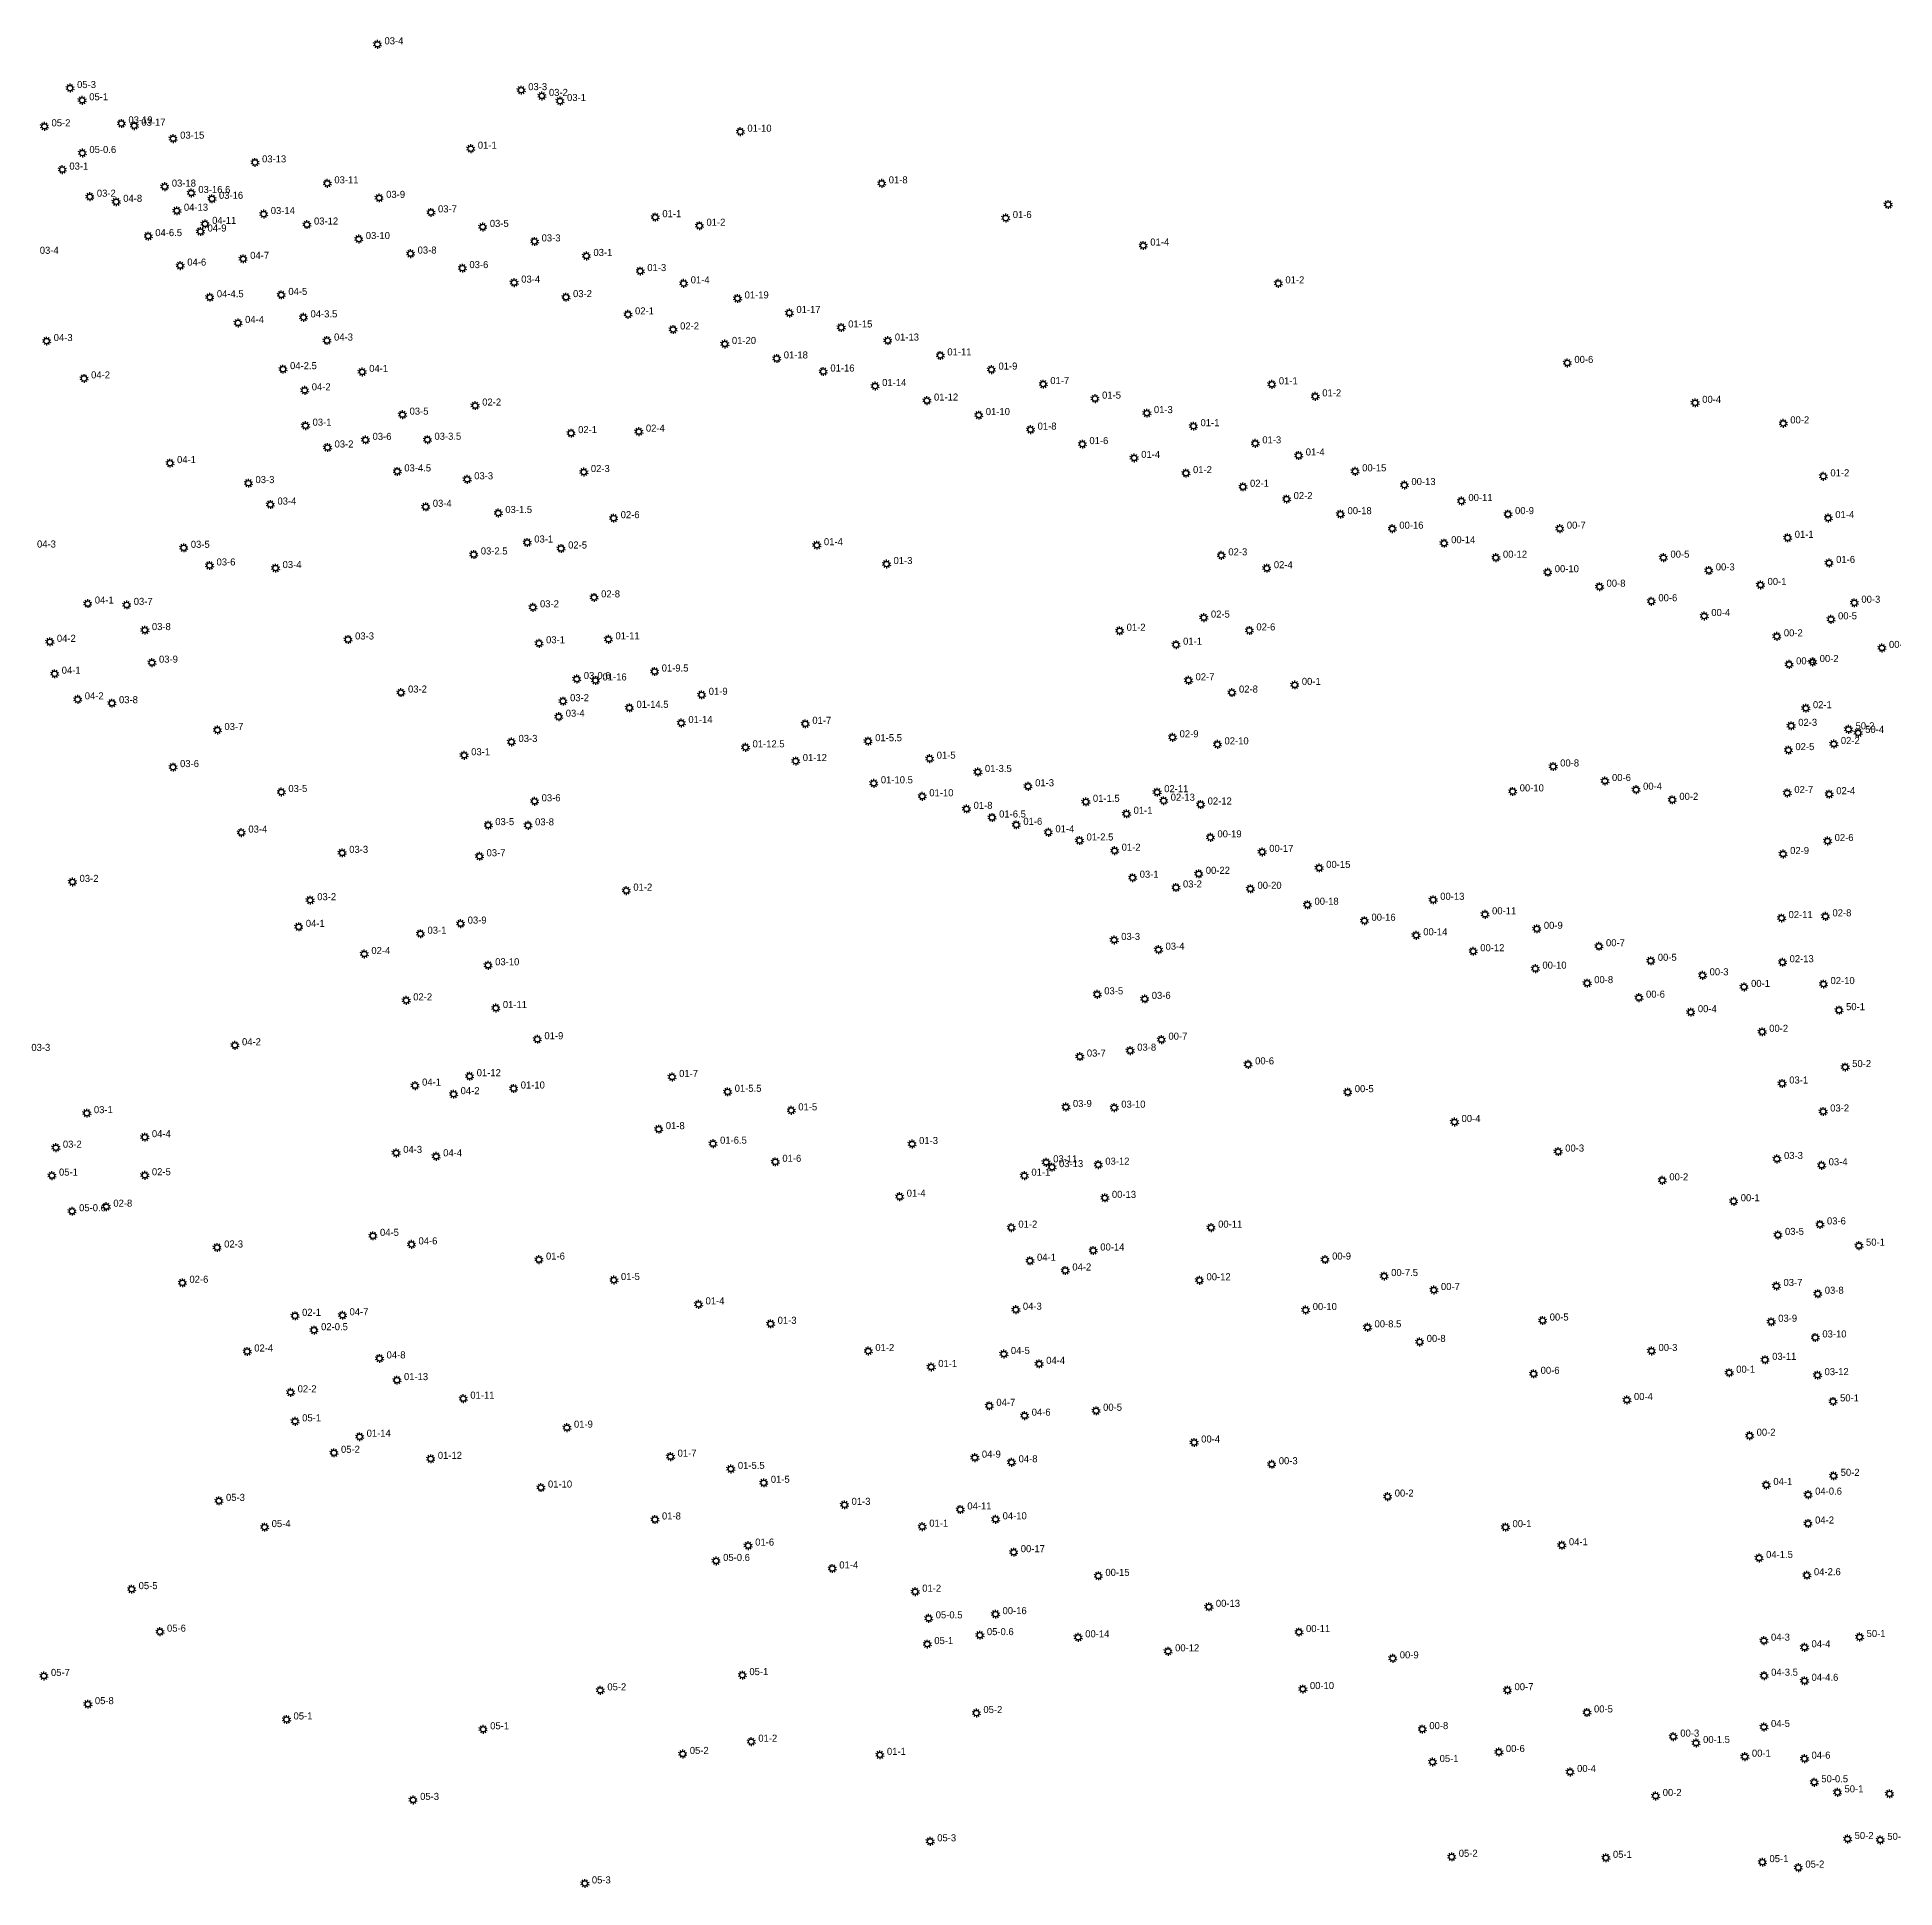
# Model space of a CAD drawing. Extents: x 486468 to 494393, y 5455952 to 5461583.
# Drawn here: x 491914 to 492440, y 5458619 to 5459143 of the extents above; entities that cross this region are included whole.
import ezdxf

# ---------------------------------------------------------------- set-up
doc = ezdxf.new("R2010")
doc.units = 0
doc.layers.add('Level 0', color=7, linetype='Continuous')
doc.layers.add('StreetLightingPoles', color=7, linetype='Continuous')

# ---------------------------------------------------------------- blocks, each defined once
blk = doc.blocks.new('Light')
at = {"layer": 'Level 0'}
for p, q in [((-0.71, 0.23), (-1.19, 0.39)), ((-0.44, 0.61), (-0.73, 1.01)), ((0, 0.75), (0, 1.25)), ((0.44, 0.61), (0.73, 1.01)), ((0.71, 0.23), (1.19, 0.39)), ((-0.71, -0.23), (-1.19, -0.39)), ((-0.44, -0.61), (-0.73, -1.01)), ((0, -0.75), (0, -1.25)), ((0.44, -0.61), (0.73, -1.01)), ((0.71, -0.23), (1.19, -0.39))]:
    blk.add_line(p, q, dxfattribs=at)
blk.add_circle((0, 0), 0.75, dxfattribs=at)

msp = doc.modelspace()

# ---------------------------------------------------------------- block references
at = {"layer": 'StreetLightingPoles'}
for p in [(492010.301, 5459140.817), (491923.23, 5459128.424), (492051.011, 5459127.837), (491926.67, 5459124.974), (492056.881, 5459126.198), (492062.011, 5459124.758), (491915.991, 5459117.592), (491937.77, 5459118.404), (491941.43, 5459117.754), (491952.431, 5459114.094), (492113.087, 5459116.056), (491926.719, 5459110.029), (491975.621, 5459107.365), (492036.732, 5459111.257), (491921.05, 5459105.333), (491996.102, 5459101.426), (492153.119, 5459101.429), (491928.83, 5459097.653), (491936.305, 5459096.201), (491950.061, 5459100.514), (491957.566, 5459098.702), (491963.421, 5459097.064), (492010.782, 5459097.316), (491953.486, 5459093.671), (491978.082, 5459092.745), (492025.452, 5459093.206), (492089.001, 5459091.848), (492188.247, 5459091.619), (492438.201, 5459095.45), (491945.375, 5459086.493), (491960.191, 5459087.794), (491961.481, 5459089.954), (491990.332, 5459089.765), (492005.003, 5459085.656), (492040.132, 5459089.097), (492101.49, 5459089.428), (492019.683, 5459081.546), (492054.802, 5459084.987), (492069.481, 5459080.877), (492227.206, 5459083.82), (491954.445, 5459078.141), (491972.262, 5459080.044), (492034.352, 5459077.426), (492084.731, 5459076.587), (491983.072, 5459069.845), (492049.032, 5459073.317), (492097.031, 5459073.107), (492265.465, 5459073.111), (491962.818, 5459069.179), (492063.702, 5459069.207), (492081.262, 5459064.32), (492112.29, 5459068.838), (492126.97, 5459064.728), (491970.816, 5459061.898), (491989.349, 5459063.469), (492094.031, 5459060.057), (492141.639, 5459060.618), (491916.606, 5459056.765), (491996.013, 5459056.915), (492108.7, 5459055.947), (492154.849, 5459056.908), (491983.551, 5459048.809), (492123.38, 5459051.838), (492169.719, 5459052.698), (492184.198, 5459048.689), (492347.32, 5459050.572), (491927.198, 5459046.19), (492005.975, 5459048.024), (492136.59, 5459048.138), (492151.259, 5459044.028), (492198.877, 5459044.579), (492263.615, 5459044.52), (491989.693, 5459042.813), (492037.982, 5459038.498), (492165.939, 5459039.908), (492213.547, 5459040.469), (492275.915, 5459041.1), (492383.529, 5459039.265), (491989.933, 5459032.802), (492017.404, 5459035.925), (492180.609, 5459035.798), (492228.226, 5459036.359), (492408.474, 5459033.451), (492006.924, 5459028.774), (492024.45, 5459028.814), (492065.144, 5459030.687), (492084.342, 5459031.117), (492195.288, 5459031.689), (492209.957, 5459027.579), (492241.426, 5459032.659), (492258.925, 5459027.79), (491951.544, 5459022.201), (491996.153, 5459026.623), (492224.636, 5459023.671), (492271.225, 5459024.36), (492015.91, 5459019.843), (492035.714, 5459017.614), (492068.753, 5459019.666), (492239.306, 5459019.359), (492287.215, 5459019.88), (492419.829, 5459018.464), (491973.763, 5459016.532), (492255.446, 5459015.489), (492267.795, 5459012.01), (492301.163, 5459015.98), (491979.983, 5459010.463), (492023.976, 5459009.822), (492044.522, 5459008.056), (492077.195, 5459006.598), (492283.065, 5459007.74), (492317.303, 5459011.45), (492330.512, 5459007.751), (492421.216, 5459006.634), (492297.734, 5459003.62), (492345.182, 5459003.641), (491955.442, 5458998.201), (492037.577, 5458996.321), (492052.724, 5458999.707), (492062.313, 5458998.012), (492134.76, 5458998.948), (492249.306, 5458996.069), (492312.413, 5458999.51), (492409.729, 5459001.033), (491962.732, 5458993.212), (491981.436, 5458992.465), (492154.478, 5458993.61), (492262.196, 5458992.429), (492327.083, 5458995.4), (492341.762, 5458991.291), (492374.531, 5458995.421), (492387.37, 5458991.802), (492421.458, 5458993.925), (492356.432, 5458987.181), (492402.039, 5458987.693), (491928.251, 5458982.42), (491939.282, 5458982.041), (492054.344, 5458981.354), (492071.655, 5458984.162), (492371.111, 5458983.071), (492428.61, 5458982.64), (491944.422, 5458974.901), (492244.376, 5458978.449), (492386.1, 5458978.891), (492421.999, 5458977.953), (491917.512, 5458971.58), (492001.97, 5458972.244), (492056.064, 5458971.164), (492075.725, 5458972.294), (492220.501, 5458974.711), (492236.486, 5458970.768), (492257.256, 5458974.809), (492406.649, 5458973.131), (492436.428, 5458969.853), (491946.432, 5458965.681), (492410.119, 5458965.191), (492416.799, 5458965.861), (491918.874, 5458962.536), (492066.749, 5458961.044), (492072.054, 5458960.638), (492088.814, 5458963.173), (492240.027, 5458960.688), (492270.123, 5458959.381), (491925.402, 5458955.28), (491935.103, 5458954.2), (492016.962, 5458957.207), (492062.864, 5458954.764), (492102.133, 5458956.575), (492252.326, 5458957.208), (492061.634, 5458950.364), (492081.673, 5458952.885), (492096.365, 5458948.584), (492414.879, 5458952.781), (491964.968, 5458946.59), (492131.482, 5458948.355), (492149.283, 5458943.436), (492235.507, 5458944.538), (492410.721, 5458947.783), (492426.957, 5458946.802), (492429.689, 5458945.791), (492034.861, 5458939.449), (492048.255, 5458943.223), (492114.549, 5458941.687), (492166.71, 5458938.486), (492248.217, 5458942.538), (492409.929, 5458940.911), (492422.799, 5458942.651), (491952.399, 5458936.097), (492128.762, 5458937.805), (492180.365, 5458934.725), (492343.303, 5458936.28), (491983.075, 5458929.031), (492150.881, 5458931.514), (492164.612, 5458927.838), (492194.589, 5458930.676), (492231.148, 5458928.988), (492331.833, 5458929.209), (492357.972, 5458932.16), (492366.782, 5458929.7), (492409.62, 5458928.761), (492421.499, 5458928.421), (492054.81, 5458926.419), (492177.154, 5458924.26), (492210.943, 5458926.264), (492222.468, 5458922.867), (492232.984, 5458926.571), (492243.447, 5458925.508), (492377.052, 5458926.82), (491971.744, 5458917.551), (492041.675, 5458919.663), (492052.949, 5458919.597), (492184.383, 5458921.823), (492191.248, 5458919.74), (492200.325, 5458917.643), (492000.315, 5458911.802), (492209.151, 5458915.315), (492219.088, 5458912.417), (492246.217, 5458916.188), (492260.896, 5458912.078), (492421.029, 5458915.161), (492039.215, 5458910.853), (492277.036, 5458907.548), (492408.43, 5458911.487), (491923.936, 5458903.578), (492224.201, 5458904.76), (492236.458, 5458902.008), (492242.923, 5458905.87), (492257.556, 5458901.628), (491991.255, 5458898.401), (492080.789, 5458901.117), (492273.706, 5458897.108), (492309.325, 5458898.509), (491988.015, 5458890.851), (492033.866, 5458891.773), (492289.845, 5458892.579), (492324.004, 5458894.399), (492407.98, 5458893.334), (492420.419, 5458893.831), (492022.476, 5458888.902), (492218.968, 5458887.137), (492304.515, 5458888.469), (492338.673, 5458890.289), (492006.585, 5458883.162), (492231.528, 5458884.387), (492320.664, 5458883.949), (492356.272, 5458885.36), (492370.952, 5458881.24), (492408.279, 5458880.834), (492041.647, 5458879.967), (492338.263, 5458879.019), (492352.942, 5458874.91), (492385.621, 5458877.13), (492018.441, 5458870.024), (492214.168, 5458871.74), (492227.618, 5458870.447), (492367.612, 5458870.8), (492397.37, 5458873.84), (492419.869, 5458874.641), (492043.825, 5458867.853), (492382.292, 5458866.68), (492424.27, 5458867.256), (492402.51, 5458861.121), (491969.944, 5458857.31), (492055.595, 5458859.023), (492209.239, 5458854.112), (492223.508, 5458855.777), (492232.34, 5458858.904), (492036.415, 5458848.552), (492256.896, 5458851.907), (492426.011, 5458851.134), (492020.945, 5458845.892), (492031.865, 5458843.462), (492048.885, 5458845.063), (492093.753, 5458848.334), (492109.488, 5458844.132), (492285.115, 5458844.026), (492408.18, 5458846.481), (491927.993, 5458838.085), (492127.502, 5458838.874), (492205.292, 5458839.824), (492218.988, 5458839.636), (492419.78, 5458838.561), (492089.974, 5458833.553), (492315.364, 5458835.577), (491919.209, 5458828.306), (491944.422, 5458831.279), (492105.347, 5458829.446), (492161.721, 5458829.355), (492015.605, 5458826.822), (492026.925, 5458825.862), (492122.992, 5458824.304), (492199.703, 5458824.157), (492201.356, 5458822.806), (492214.458, 5458823.486), (492344.727, 5458827.205), (492406.7, 5458825.111), (492419.34, 5458823.321), (491918.112, 5458820.398), (491944.422, 5458820.499), (492193.529, 5458820.375), (492374.217, 5458819.051), (492158.211, 5458814.435), (492216.338, 5458814.086), (492394.438, 5458813.133), (491923.801, 5458810.306), (491933.503, 5458811.599), (492418.86, 5458806.571), (492009.025, 5458803.331), (492189.84, 5458805.665), (492246.417, 5458805.667), (492406.97, 5458803.6), (491964.893, 5458800.03), (492019.935, 5458800.912), (492056.047, 5458796.613), (492195.12, 5458796.275), (492213.038, 5458799.186), (492278.705, 5458796.618), (492429.916, 5458800.559), (492077.272, 5458790.813), (492205.124, 5458793.521), (492243.127, 5458790.756), (492295.431, 5458791.939), (491955.054, 5458790.039), (492309.525, 5458787.988), (492406.55, 5458789.13), (492418.24, 5458786.931), (491986.957, 5458780.678), (492000.401, 5458780.852), (492101.239, 5458783.932), (492191.118, 5458782.409), (492273.207, 5458782.328), (491992.342, 5458776.613), (492121.658, 5458778.42), (492290.718, 5458777.426), (492340.334, 5458779.349), (492405.05, 5458779), (491973.415, 5458770.579), (492149.323, 5458770.707), (492187.72, 5458769.865), (492305.495, 5458773.288), (492371.152, 5458770.72), (492417.558, 5458774.557), (492010.894, 5458768.621), (492167.146, 5458766.197), (492197.719, 5458767.075), (492393.162, 5458764.56), (492403.34, 5458768.21), (492015.818, 5458762.466), (492337.764, 5458764.249), (492418.181, 5458763.878), (491985.698, 5458759.015), (492034.614, 5458757.232), (492183.61, 5458755.185), (492364.192, 5458756.84), (492422.57, 5458756.441), (491986.983, 5458750.806), (492063.964, 5458749.012), (492193.61, 5458752.405), (492213.836, 5458753.789), (492005.245, 5458746.431), (492241.622, 5458744.798), (492398.938, 5458746.726), (491997.981, 5458741.883), (492025.404, 5458740.17), (492093.313, 5458740.793), (492179.5, 5458740.515), (492189.9, 5458739.195), (492263.592, 5458738.647), (492110.39, 5458737.319), (492119.722, 5458733.393), (492422.75, 5458735.35), (491965.413, 5458728.269), (492056.604, 5458732.042), (492296.434, 5458729.485), (492403.674, 5458732.779), (492415.522, 5458730.034), (492088.893, 5458723.003), (492142.592, 5458727.144), (492175.38, 5458725.834), (492185.38, 5458723.055), (491978.339, 5458720.838), (492164.61, 5458720.974), (492329.805, 5458720.828), (492415.5, 5458721.85), (492115.302, 5458715.603), (492190.518, 5458713.732), (492345.775, 5458715.71), (492401.624, 5458712.101), (492106.221, 5458711.258), (492139.122, 5458709.123), (492214.486, 5458707.024), (492415.171, 5458707.21), (491940.665, 5458703.274), (492162.61, 5458702.544), (492185.354, 5458696.185), (492245.777, 5458698.256), (491948.701, 5458691.212), (492166.426, 5458695.001), (492271.312, 5458691.107), (492166.027, 5458687.709), (492180.925, 5458690.244), (492208.776, 5458689.629), (492234.229, 5458685.662), (492403.007, 5458688.678), (492414.49, 5458686.799), (492430.096, 5458689.707), (492297.866, 5458683.667), (491915.833, 5458678.687), (492113.656, 5458678.919), (492272.417, 5458674.967), (492403.046, 5458678.746), (492414.49, 5458677.306), (491928.273, 5458670.7), (492073.421, 5458674.614), (492330.364, 5458674.648), (491984.536, 5458666.36), (492179.932, 5458668.171), (492352.877, 5458668.348), (492040.238, 5458663.582), (492116.179, 5458660.066), (492306.242, 5458663.622), (492377.322, 5458661.499), (492383.771, 5458659.692), (492403.011, 5458664.229), (492096.774, 5458656.595), (492152.614, 5458656.328), (492309.155, 5458654.306), (492327.918, 5458657.133), (492397.601, 5458655.822), (492414.49, 5458655.243), (492348.088, 5458651.485), (492020.398, 5458643.571), (492372.336, 5458644.69), (492417.26, 5458648.566), (492423.831, 5458645.713), (492438.572, 5458645.287), (492166.857, 5458631.847), (492426.7, 5458632.5), (492435.947, 5458632.237), (492314.567, 5458627.461), (492358.24, 5458627.166), (492402.581, 5458625.949), (492412.754, 5458624.399), (492069.04, 5458619.92)]:
    msp.add_blockref('Light', p, dxfattribs=at)

# ---------------------------------------------------------------- texts
for s, p in [('03-4', (492012.301, 5459140.817)), ('05-3', (491925.23, 5459128.424)), ('03-3', (492053.011, 5459127.837)), ('05-1', (491928.67, 5459124.974)), ('03-2', (492058.881, 5459126.198)), ('03-1', (492064.011, 5459124.758)), ('05-2', (491917.991, 5459117.592)), ('03-19', (491939.77, 5459118.404)), ('03-17', (491943.43, 5459117.754)), ('03-15', (491954.431, 5459114.094)), ('01-1', (492038.732, 5459111.257)), ('01-10', (492115.087, 5459116.056)), ('05-0.6', (491928.719, 5459110.029)), ('03-13', (491977.621, 5459107.365)), ('03-1', (491923.05, 5459105.333)), ('03-18', (491952.061, 5459100.514)), ('03-11', (491998.102, 5459101.426)), ('01-8', (492155.119, 5459101.429)), ('03-2', (491930.83, 5459097.653)), ('04-8', (491938.305, 5459096.201)), ('03-16.6', (491959.566, 5459098.702)), ('03-16', (491965.421, 5459097.064)), ('03-9', (492012.782, 5459097.316)), ('04-13', (491955.486, 5459093.671)), ('04-11', (491963.481, 5459089.954)), ('03-14', (491980.082, 5459092.745)), ('03-7', (492027.452, 5459093.206)), ('01-1', (492091.001, 5459091.848)), ('01-6', (492190.247, 5459091.619)), ('04-6.5', (491947.375, 5459086.493)), ('04-9', (491962.191, 5459087.794)), ('03-12', (491992.332, 5459089.765)), ('03-10', (492007.003, 5459085.656)), ('03-5', (492042.132, 5459089.097)), ('03-3', (492056.802, 5459084.987)), ('01-2', (492103.49, 5459089.428)), ('03-4', (491914.67, 5459081.481)), ('04-7', (491974.262, 5459080.044)), ('03-8', (492021.683, 5459081.546)), ('03-1', (492071.481, 5459080.877)), ('01-4', (492229.206, 5459083.82)), ('04-6', (491956.445, 5459078.141)), ('03-6', (492036.352, 5459077.426)), ('01-3', (492086.731, 5459076.587)), ('04-4.5', (491964.818, 5459069.179)), ('04-5', (491985.072, 5459069.845)), ('03-4', (492051.032, 5459073.317)), ('03-2', (492065.702, 5459069.207)), ('01-4', (492099.031, 5459073.107)), ('01-19', (492114.29, 5459068.838)), ('01-2', (492267.465, 5459073.111)), ('02-1', (492083.262, 5459064.32)), ('01-17', (492128.97, 5459064.728)), ('04-4', (491972.816, 5459061.898)), ('04-3.5', (491991.349, 5459063.469)), ('02-2', (492096.031, 5459060.057)), ('01-15', (492143.639, 5459060.618)), ('04-3', (491918.606, 5459056.765)), ('04-3', (491998.013, 5459056.915)), ('01-20', (492110.7, 5459055.947)), ('01-13', (492156.849, 5459056.908)), ('04-2.5', (491985.551, 5459048.809)), ('04-1', (492007.975, 5459048.024)), ('01-18', (492125.38, 5459051.838)), ('01-16', (492138.59, 5459048.138)), ('01-11', (492171.719, 5459052.698)), ('01-9', (492186.198, 5459048.689)), ('00-6', (492349.32, 5459050.572)), ('04-2', (491929.198, 5459046.19)), ('04-2', (491991.693, 5459042.813)), ('01-14', (492153.259, 5459044.028)), ('01-7', (492200.877, 5459044.579)), ('01-1', (492265.615, 5459044.52)), ('02-2', (492039.982, 5459038.498)), ('01-12', (492167.939, 5459039.908)), ('01-5', (492215.547, 5459040.469)), ('01-2', (492277.915, 5459041.1)), ('00-4', (492385.529, 5459039.265)), ('03-1', (491991.933, 5459032.802)), ('03-5', (492019.404, 5459035.925)), ('01-10', (492182.609, 5459035.798)), ('01-3', (492230.226, 5459036.359)), ('01-1', (492243.426, 5459032.659)), ('00-2', (492410.474, 5459033.451)), ('03-6', (492008.924, 5459028.774)), ('03-3.5', (492026.45, 5459028.814)), ('02-1', (492067.144, 5459030.687)), ('02-4', (492086.342, 5459031.117)), ('01-8', (492197.288, 5459031.689)), ('01-6', (492211.957, 5459027.579)), ('01-3', (492260.925, 5459027.79)), ('04-1', (491953.544, 5459022.201)), ('03-2', (491998.153, 5459026.623)), ('01-4', (492226.636, 5459023.671)), ('01-4', (492273.225, 5459024.36)), ('03-3', (491975.763, 5459016.532)), ('03-4.5', (492017.91, 5459019.843)), ('03-3', (492037.714, 5459017.614)), ('02-3', (492070.753, 5459019.666)), ('01-2', (492241.306, 5459019.359)), ('00-15', (492289.215, 5459019.88)), ('01-2', (492421.829, 5459018.464)), ('02-1', (492257.446, 5459015.489)), ('02-2', (492269.795, 5459012.01)), ('00-13', (492303.163, 5459015.98)), ('00-11', (492319.303, 5459011.45)), ('03-4', (491981.983, 5459010.463)), ('03-4', (492025.976, 5459009.822)), ('03-1.5', (492046.522, 5459008.056)), ('02-6', (492079.195, 5459006.598)), ('00-18', (492285.065, 5459007.74)), ('00-9', (492332.512, 5459007.751)), ('01-4', (492423.216, 5459006.634)), ('00-16', (492299.734, 5459003.62)), ('00-7', (492347.182, 5459003.641)), ('01-1', (492411.729, 5459001.033)), ('04-3', (491913.88, 5458998.29)), ('03-5', (491957.442, 5458998.201)), ('03-2.5', (492039.577, 5458996.321)), ('03-1', (492054.724, 5458999.707)), ('02-5', (492064.313, 5458998.012)), ('01-4', (492136.76, 5458998.948)), ('02-3', (492251.306, 5458996.069)), ('00-14', (492314.413, 5458999.51)), ('00-12', (492329.083, 5458995.4)), ('00-5', (492376.531, 5458995.421)), ('03-6', (491964.732, 5458993.212)), ('03-4', (491983.436, 5458992.465)), ('01-3', (492156.478, 5458993.61)), ('02-4', (492264.196, 5458992.429)), ('00-10', (492343.762, 5458991.291)), ('00-3', (492389.37, 5458991.802)), ('01-6', (492423.458, 5458993.925)), ('00-8', (492358.432, 5458987.181)), ('00-1', (492404.039, 5458987.693)), ('04-1', (491930.251, 5458982.42)), ('03-7', (491941.282, 5458982.041)), ('03-2', (492056.344, 5458981.354)), ('02-8', (492073.655, 5458984.162)), ('00-6', (492373.111, 5458983.071)), ('00-3', (492430.61, 5458982.64)), ('03-8', (491946.422, 5458974.901)), ('01-2', (492222.501, 5458974.711)), ('02-5', (492246.376, 5458978.449)), ('02-6', (492259.256, 5458974.809)), ('00-4', (492388.1, 5458978.891)), ('00-5', (492423.999, 5458977.953)), ('04-2', (491919.512, 5458971.58)), ('03-3', (492003.97, 5458972.244)), ('03-1', (492058.064, 5458971.164)), ('01-11', (492077.725, 5458972.294)), ('01-1', (492238.486, 5458970.768)), ('00-2', (492408.649, 5458973.131)), ('00-1', (492438.428, 5458969.853)), ('03-9', (491948.432, 5458965.681)), ('00-4', (492412.119, 5458965.191)), ('00-2', (492418.799, 5458965.861)), ('04-1', (491920.874, 5458962.536)), ('03-0.6', (492068.749, 5458961.044)), ('01-16', (492074.054, 5458960.638)), ('01-9.5', (492090.814, 5458963.173)), ('02-7', (492242.027, 5458960.688)), ('00-1', (492272.123, 5458959.381)), ('04-2', (491927.402, 5458955.28)), ('03-8', (491937.103, 5458954.2)), ('03-2', (492018.962, 5458957.207)), ('03-2', (492064.864, 5458954.764)), ('01-9', (492104.133, 5458956.575)), ('02-8', (492254.326, 5458957.208)), ('03-4', (492063.634, 5458950.364)), ('01-14.5', (492083.673, 5458952.885)), ('01-14', (492098.365, 5458948.584)), ('01-7', (492133.482, 5458948.355)), ('02-3', (492412.721, 5458947.783)), ('02-1', (492416.879, 5458952.781)), ('03-7', (491966.968, 5458946.59)), ('03-3', (492050.255, 5458943.223)), ('01-5.5', (492151.283, 5458943.436)), ('02-9', (492237.507, 5458944.538)), ('02-10', (492250.217, 5458942.538)), ('02-2', (492424.799, 5458942.651)), ('50-2', (492428.957, 5458946.802)), ('50-4', (492431.689, 5458945.791)), ('03-1', (492036.861, 5458939.449)), ('01-12.5', (492116.549, 5458941.687)), ('01-12', (492130.762, 5458937.805)), ('01-5', (492168.71, 5458938.486)), ('02-5', (492411.929, 5458940.911)), ('03-6', (491954.399, 5458936.097)), ('01-3.5', (492182.365, 5458934.725)), ('00-8', (492345.303, 5458936.28)), ('00-6', (492359.972, 5458932.16)), ('03-5', (491985.075, 5458929.031)), ('01-10.5', (492152.881, 5458931.514)), ('01-10', (492166.612, 5458927.838)), ('01-3', (492196.589, 5458930.676)), ('02-11', (492233.148, 5458928.988)), ('00-10', (492333.833, 5458929.209)), ('00-4', (492368.782, 5458929.7)), ('00-2', (492379.052, 5458926.82)), ('02-7', (492411.62, 5458928.761)), ('02-4', (492423.499, 5458928.421)), ('03-6', (492056.81, 5458926.419)), ('01-8', (492179.154, 5458924.26)), ('01-6.5', (492186.383, 5458921.823)), ('01-1.5', (492212.943, 5458926.264)), ('01-1', (492224.468, 5458922.867)), ('02-13', (492234.984, 5458926.571)), ('02-12', (492245.447, 5458925.508)), ('03-4', (491973.744, 5458917.551)), ('03-5', (492043.675, 5458919.663)), ('03-8', (492054.949, 5458919.597)), ('01-6', (492193.248, 5458919.74)), ('01-4', (492202.325, 5458917.643)), ('00-19', (492248.217, 5458916.188)), ('03-3', (492002.315, 5458911.802)), ('01-2.5', (492211.151, 5458915.315)), ('01-2', (492221.088, 5458912.417)), ('00-17', (492262.896, 5458912.078)), ('02-9', (492410.43, 5458911.487)), ('02-6', (492423.029, 5458915.161)), ('03-7', (492041.215, 5458910.853)), ('00-22', (492244.923, 5458905.87)), ('00-15', (492279.036, 5458907.548)), ('03-2', (491925.936, 5458903.578)), ('01-2', (492082.789, 5458901.117)), ('03-1', (492226.201, 5458904.76)), ('03-2', (492238.458, 5458902.008)), ('00-20', (492259.556, 5458901.628)), ('03-2', (491993.255, 5458898.401)), ('00-18', (492275.706, 5458897.108)), ('00-13', (492311.325, 5458898.509)), ('04-1', (491990.015, 5458890.851)), ('03-9', (492035.866, 5458891.773)), ('00-16', (492291.845, 5458892.579)), ('00-11', (492326.004, 5458894.399)), ('00-9', (492340.673, 5458890.289)), ('02-11', (492409.98, 5458893.334)), ('02-8', (492422.419, 5458893.831)), ('03-1', (492024.476, 5458888.902)), ('03-3', (492220.968, 5458887.137)), ('00-14', (492306.515, 5458888.469)), ('00-7', (492358.272, 5458885.36)), ('02-4', (492008.585, 5458883.162)), ('03-10', (492043.647, 5458879.967)), ('03-4', (492233.528, 5458884.387)), ('00-12', (492322.664, 5458883.949)), ('00-5', (492372.952, 5458881.24)), ('02-13', (492410.279, 5458880.834)), ('00-10', (492340.263, 5458879.019)), ('00-8', (492354.942, 5458874.91)), ('00-3', (492387.621, 5458877.13)), ('02-10', (492421.869, 5458874.641)), ('02-2', (492020.441, 5458870.024)), ('03-5', (492216.168, 5458871.74)), ('03-6', (492229.618, 5458870.447)), ('00-6', (492369.612, 5458870.8)), ('00-1', (492399.37, 5458873.84)), ('01-11', (492045.825, 5458867.853)), ('00-4', (492384.292, 5458866.68)), ('50-1', (492426.27, 5458867.256)), ('01-9', (492057.595, 5458859.023)), ('00-7', (492234.34, 5458858.904)), ('00-2', (492404.51, 5458861.121)), ('03-3', (491912.283, 5458855.717)), ('04-2', (491971.944, 5458857.31)), ('03-7', (492211.239, 5458854.112)), ('03-8', (492225.508, 5458855.777)), ('01-12', (492038.415, 5458848.552)), ('01-7', (492095.753, 5458848.334)), ('00-6', (492258.896, 5458851.907)), ('50-2', (492428.011, 5458851.134)), ('04-1', (492022.945, 5458845.892)), ('04-2', (492033.865, 5458843.462)), ('01-10', (492050.885, 5458845.063)), ('01-5.5', (492111.488, 5458844.132)), ('00-5', (492287.115, 5458844.026)), ('03-1', (492410.18, 5458846.481)), ('03-1', (491929.993, 5458838.085)), ('01-5', (492129.502, 5458838.874)), ('03-9', (492207.292, 5458839.824)), ('03-10', (492220.988, 5458839.636)), ('03-2', (492421.78, 5458838.561)), ('01-8', (492091.974, 5458833.553)), ('00-4', (492317.364, 5458835.577)), ('03-2', (491921.209, 5458828.306)), ('04-4', (491946.422, 5458831.279)), ('04-3', (492017.605, 5458826.822)), ('01-6.5', (492107.347, 5458829.446)), ('01-3', (492163.721, 5458829.355)), ('00-3', (492346.727, 5458827.205)), ('04-4', (492028.925, 5458825.862)), ('01-6', (492124.992, 5458824.304)), ('03-11', (492201.703, 5458824.157)), ('03-13', (492203.356, 5458822.806)), ('03-12', (492216.458, 5458823.486)), ('03-3', (492408.7, 5458825.111)), ('03-4', (492421.34, 5458823.321)), ('05-1', (491920.112, 5458820.398)), ('02-5', (491946.422, 5458820.499)), ('01-1', (492195.529, 5458820.375)), ('00-2', (492376.217, 5458819.051)), ('02-8', (491935.503, 5458811.599)), ('01-4', (492160.211, 5458814.435)), ('00-13', (492218.338, 5458814.086)), ('00-1', (492396.438, 5458813.133)), ('05-0.6', (491925.801, 5458810.306)), ('03-6', (492420.86, 5458806.571)), ('04-5', (492011.025, 5458803.331)), ('04-6', (492021.935, 5458800.912)), ('01-2', (492191.84, 5458805.665)), ('00-11', (492248.417, 5458805.667)), ('03-5', (492408.97, 5458803.6)), ('50-1', (492431.916, 5458800.559)), ('02-3', (491966.893, 5458800.03)), ('01-6', (492058.047, 5458796.613)), ('04-1', (492197.12, 5458796.275)), ('00-14', (492215.038, 5458799.186)), ('00-9', (492280.705, 5458796.618)), ('02-6', (491957.054, 5458790.039)), ('01-5', (492079.272, 5458790.813)), ('04-2', (492207.124, 5458793.521)), ('00-12', (492245.127, 5458790.756)), ('00-7.5', (492297.431, 5458791.939)), ('00-7', (492311.525, 5458787.988)), ('03-7', (492408.55, 5458789.13)), ('03-8', (492420.24, 5458786.931)), ('02-1', (491988.957, 5458780.678)), ('04-7', (492002.401, 5458780.852)), ('01-4', (492103.239, 5458783.932)), ('04-3', (492193.118, 5458782.409)), ('00-10', (492275.207, 5458782.328)), ('02-0.5', (491994.342, 5458776.613)), ('01-3', (492123.658, 5458778.42)), ('00-8.5', (492292.718, 5458777.426)), ('00-5', (492342.334, 5458779.349)), ('03-9', (492407.05, 5458779)), ('03-10', (492419.558, 5458774.557)), ('02-4', (491975.415, 5458770.579)), ('01-2', (492151.323, 5458770.707)), ('04-5', (492189.72, 5458769.865)), ('00-8', (492307.495, 5458773.288)), ('00-3', (492373.152, 5458770.72)), ('04-8', (492012.894, 5458768.621)), ('01-1', (492169.146, 5458766.197)), ('04-4', (492199.719, 5458767.075)), ('00-6', (492339.764, 5458764.249)), ('00-1', (492395.162, 5458764.56)), ('03-11', (492405.34, 5458768.21)), ('03-12', (492420.181, 5458763.878)), ('02-2', (491987.698, 5458759.015)), ('01-13', (492017.818, 5458762.466)), ('01-11', (492036.614, 5458757.232)), ('04-7', (492185.61, 5458755.185)), ('00-5', (492215.836, 5458753.789)), ('00-4', (492366.192, 5458756.84)), ('50-1', (492424.57, 5458756.441)), ('05-1', (491988.983, 5458750.806)), ('01-9', (492065.964, 5458749.012)), ('04-6', (492195.61, 5458752.405)), ('01-14', (492007.245, 5458746.431)), ('00-4', (492243.622, 5458744.798)), ('00-2', (492400.938, 5458746.726)), ('05-2', (491999.981, 5458741.883)), ('01-12', (492027.404, 5458740.17)), ('01-7', (492095.313, 5458740.793)), ('01-5.5', (492112.39, 5458737.319)), ('04-9', (492181.5, 5458740.515)), ('04-8', (492191.9, 5458739.195)), ('00-3', (492265.592, 5458738.647)), ('01-10', (492058.604, 5458732.042)), ('01-5', (492121.722, 5458733.393)), ('04-1', (492405.674, 5458732.779)), ('50-2', (492424.75, 5458735.35)), ('05-3', (491967.413, 5458728.269)), ('01-3', (492144.592, 5458727.144)), ('00-2', (492298.434, 5458729.485)), ('04-0.6', (492417.522, 5458730.034)), ('01-8', (492090.893, 5458723.003)), ('04-11', (492177.38, 5458725.834)), ('04-10', (492187.38, 5458723.055)), ('04-2', (492417.5, 5458721.85)), ('05-4', (491980.339, 5458720.838)), ('01-1', (492166.61, 5458720.974)), ('00-1', (492331.805, 5458720.828)), ('05-0.6', (492108.221, 5458711.258)), ('01-6', (492117.302, 5458715.603)), ('00-17', (492192.518, 5458713.732)), ('04-1', (492347.775, 5458715.71)), ('04-1.5', (492403.624, 5458712.101)), ('01-4', (492141.122, 5458709.123)), ('00-15', (492216.486, 5458707.024)), ('04-2.6', (492417.171, 5458707.21)), ('05-5', (491942.665, 5458703.274)), ('01-2', (492164.61, 5458702.544)), ('00-16', (492187.354, 5458696.185)), ('00-13', (492247.777, 5458698.256)), ('05-6', (491950.701, 5458691.212)), ('05-0.5', (492168.426, 5458695.001)), ('05-0.6', (492182.925, 5458690.244)), ('00-11', (492273.312, 5458691.107)), ('05-1', (492168.027, 5458687.709)), ('00-14', (492210.776, 5458689.629)), ('00-12', (492236.229, 5458685.662)), ('04-3', (492405.007, 5458688.678)), ('04-4', (492416.49, 5458686.799)), ('50-1', (492432.096, 5458689.707)), ('00-9', (492299.866, 5458683.667)), ('05-7', (491917.833, 5458678.687)), ('05-2', (492075.421, 5458674.614)), ('05-1', (492115.656, 5458678.919)), ('00-10', (492274.417, 5458674.967)), ('00-7', (492332.364, 5458674.648)), ('04-3.5', (492405.046, 5458678.746)), ('04-4.6', (492416.49, 5458677.306)), ('05-8', (491930.273, 5458670.7)), ('05-1', (491986.536, 5458666.36)), ('05-2', (492181.932, 5458668.171)), ('00-8', (492308.242, 5458663.622)), ('00-5', (492354.877, 5458668.348)), ('04-5', (492405.011, 5458664.229)), ('05-1', (492042.238, 5458663.582)), ('01-2', (492118.179, 5458660.066)), ('00-3', (492379.322, 5458661.499)), ('00-1.5', (492385.771, 5458659.692)), ('05-2', (492098.774, 5458656.595)), ('01-1', (492154.614, 5458656.328)), ('05-1', (492311.155, 5458654.306)), ('00-6', (492329.918, 5458657.133)), ('00-1', (492399.601, 5458655.822)), ('04-6', (492416.49, 5458655.243)), ('00-4', (492350.088, 5458651.485)), ('50-0.5', (492419.26, 5458648.566)), ('05-3', (492022.398, 5458643.571)), ('00-2', (492374.336, 5458644.69)), ('50-1', (492425.831, 5458645.713)), ('50-2', (492428.7, 5458632.5)), ('50-4', (492437.947, 5458632.237)), ('05-3', (492168.857, 5458631.847)), ('05-2', (492316.567, 5458627.461)), ('05-1', (492360.24, 5458627.166)), ('05-1', (492404.581, 5458625.949)), ('05-2', (492414.754, 5458624.399)), ('05-3', (492071.04, 5458619.92))]:
    msp.add_text(s, height=2, dxfattribs=at).set_placement(p)

doc.saveas('drawing.dxf')
